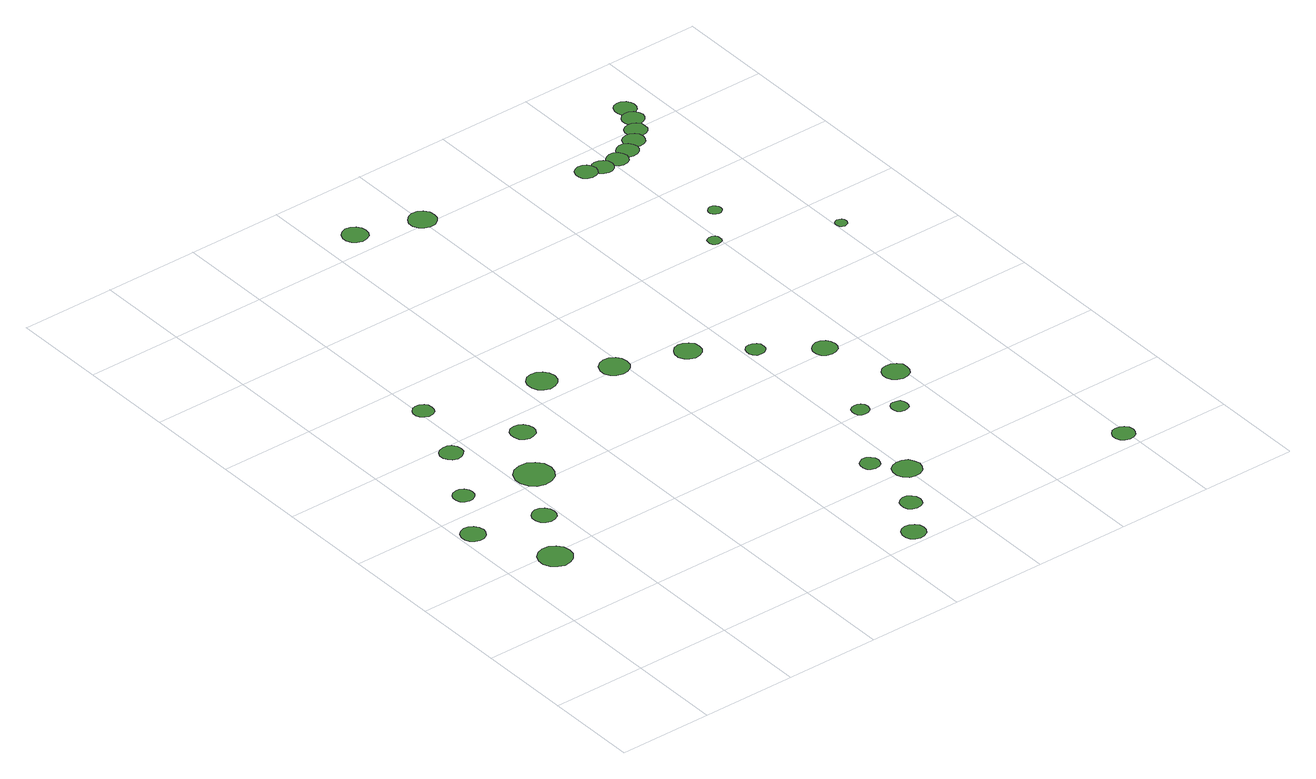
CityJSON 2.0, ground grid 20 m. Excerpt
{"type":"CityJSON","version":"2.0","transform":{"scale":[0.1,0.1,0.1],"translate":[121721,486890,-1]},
"CityObjects":{
"tree1":{"type":"SolitaryVegetationObject","attributes":{"function":"something"},"geometry":[{"type":"MultiSurface","lod":"1","boundaries":[[[0,1,2,3,4,5,6,7,8,9,10,11,12,13,14]]]}]},
"tree2":{"type":"SolitaryVegetationObject","attributes":{"function":"something"},"geometry":[{"type":"MultiSurface","lod":"1","boundaries":[[[15,16,17,18,19,20,21,22,23,24,25,26,27,28,29]]]}]},
"tree3":{"type":"SolitaryVegetationObject","attributes":{"function":"something"},"geometry":[{"type":"MultiSurface","lod":"1","boundaries":[[[30,31,32,33,34,35,36,37,38,39,40,41,42,43,44]]]}]},
"tree4":{"type":"SolitaryVegetationObject","attributes":{"function":"something"},"geometry":[{"type":"MultiSurface","lod":"1","boundaries":[[[45,46,47,48,49,50,51,52,53,54,55,56,57,58,59]]]}]},
"tree5":{"type":"SolitaryVegetationObject","attributes":{"function":"something"},"geometry":[{"type":"MultiSurface","lod":"1","boundaries":[[[60,61,62,63,64,65,66,67,68,69,70,71,72,73,74]]]}]},
"tree6":{"type":"SolitaryVegetationObject","attributes":{"function":"something"},"geometry":[{"type":"MultiSurface","lod":"1","boundaries":[[[75,76,77,78,79,80,81,82,83,84,85,86,87,88,89]]]}]},
"tree7":{"type":"SolitaryVegetationObject","attributes":{"function":"something"},"geometry":[{"type":"MultiSurface","lod":"1","boundaries":[[[90,91,92,93,94,95,96,97,98,99,100,101,102,103,104]]]}]},
"tree8":{"type":"SolitaryVegetationObject","attributes":{"function":"something"},"geometry":[{"type":"MultiSurface","lod":"1","boundaries":[[[105,106,107,108,109,110,111,112,113,114,115,116,117,118,119]]]}]},
"tree9":{"type":"SolitaryVegetationObject","attributes":{"function":"something"},"geometry":[{"type":"MultiSurface","lod":"1","boundaries":[[[120,121,122,123,124,125,126,127,128,129,130,131,132,133,134]]]}]},
"tree10":{"type":"SolitaryVegetationObject","attributes":{"function":"something"},"geometry":[{"type":"MultiSurface","lod":"1","boundaries":[[[135,136,137,138,139,140,141,142,143,144,145,146,147,148,149]]]}]},
"tree11":{"type":"SolitaryVegetationObject","attributes":{"function":"something"},"geometry":[{"type":"MultiSurface","lod":"1","boundaries":[[[150,151,152,153,154,155,156,157,158,159,160,161,162,163,164]]]}]},
"tree12":{"type":"SolitaryVegetationObject","attributes":{"function":"something"},"geometry":[{"type":"MultiSurface","lod":"1","boundaries":[[[165,166,167,168,169,170,171,172,173,174,175,176,177,178,179]]]}]},
"tree13":{"type":"SolitaryVegetationObject","attributes":{"function":"something"},"geometry":[{"type":"MultiSurface","lod":"1","boundaries":[[[180,181,182,183,184,185,186,187,188,189,190,191,192,193,194]]]}]},
"tree14":{"type":"SolitaryVegetationObject","attributes":{"function":"something"},"geometry":[{"type":"MultiSurface","lod":"1","boundaries":[[[195,196,197,198,199,200,201,202,203,204,205,206,207,208,209]]]}]},
"tree15":{"type":"SolitaryVegetationObject","attributes":{"function":"something"},"geometry":[{"type":"MultiSurface","lod":"1","boundaries":[[[210,211,212,213,214,215,216,217,218,219,220,221,222,223,224]]]}]},
"tree16":{"type":"SolitaryVegetationObject","attributes":{"function":"something"},"geometry":[{"type":"MultiSurface","lod":"1","boundaries":[[[225,226,227,228,229,230,231,232,233,234,235,236,237,238,239]]]}]},
"tree17":{"type":"SolitaryVegetationObject","attributes":{"function":"something"},"geometry":[{"type":"MultiSurface","lod":"1","boundaries":[[[240,241,242,243,244,245,246,247,248,249,250,251,252,253,254]]]}]},
"tree18":{"type":"SolitaryVegetationObject","attributes":{"function":"something"},"geometry":[{"type":"MultiSurface","lod":"1","boundaries":[[[255,256,257,258,259,260,261,262,263,264,265,266,267,268,269]]]}]},
"tree19":{"type":"SolitaryVegetationObject","attributes":{"function":"something"},"geometry":[{"type":"MultiSurface","lod":"1","boundaries":[[[270,271,272,273,274,275,276,277,278,279,280,281,282,283,284]]]}]},
"tree20":{"type":"SolitaryVegetationObject","attributes":{"function":"something"},"geometry":[{"type":"MultiSurface","lod":"1","boundaries":[[[285,286,287,288,289,290,291,292,293,294,295,296,297,298,299]]]}]},
"tree21":{"type":"SolitaryVegetationObject","attributes":{"function":"something"},"geometry":[{"type":"MultiSurface","lod":"1","boundaries":[[[300,301,302,303,304,305,306,307,308,309,310,311,312,313,314]]]}]},
"tree22":{"type":"SolitaryVegetationObject","attributes":{"function":"something"},"geometry":[{"type":"MultiSurface","lod":"1","boundaries":[[[315,316,317,318,319,320,321,322,323,324,325,326,327,328,329]]]}]},
"tree23":{"type":"SolitaryVegetationObject","attributes":{"function":"something"},"geometry":[{"type":"MultiSurface","lod":"1","boundaries":[[[330,331,332,333,334,335,336,337,338,339,340,341,342,343,344]]]}]},
"tree24":{"type":"SolitaryVegetationObject","attributes":{"function":"something"},"geometry":[{"type":"MultiSurface","lod":"1","boundaries":[[[345,346,347,348,349,350,351,352,353,354,355,356,357,358,359]]]}]},
"tree25":{"type":"SolitaryVegetationObject","attributes":{"function":"something"},"geometry":[{"type":"MultiSurface","lod":"1","boundaries":[[[360,361,362,363,364,365,366,367,368,369,370,371,372,373,374]]]}]},
"tree26":{"type":"SolitaryVegetationObject","attributes":{"function":"something"},"geometry":[{"type":"MultiSurface","lod":"1","boundaries":[[[375,376,377,378,379,380,381,382,383,384,385,386,387,388,389]]]}]},
"tree27":{"type":"SolitaryVegetationObject","attributes":{"function":"something"},"geometry":[{"type":"MultiSurface","lod":"1","boundaries":[[[390,391,392,393,394,395,396,397,398,399,400,401,402,403,404]]]}]},
"tree28":{"type":"SolitaryVegetationObject","attributes":{"function":"something"},"geometry":[{"type":"MultiSurface","lod":"1","boundaries":[[[405,406,407,408,409,410,411,412,413,414,415,416,417,418,419]]]}]},
"tree29":{"type":"SolitaryVegetationObject","attributes":{"function":"something"},"geometry":[{"type":"MultiSurface","lod":"1","boundaries":[[[420,421,422,423,424,425,426,427,428,429,430,431,432,433,434]]]}]},
"tree30":{"type":"SolitaryVegetationObject","attributes":{"function":"something"},"geometry":[{"type":"MultiSurface","lod":"1","boundaries":[[[435,436,437,438,439,440,441,442,443,444,445,446,447,448,449]]]}]},
"tree31":{"type":"SolitaryVegetationObject","attributes":{"function":"something"},"geometry":[{"type":"MultiSurface","lod":"1","boundaries":[[[450,451,452,453,454,455,456,457,458,459,460,461,462,463,464]]]}]},
"tree32":{"type":"SolitaryVegetationObject","attributes":{"function":"something"},"geometry":[{"type":"MultiSurface","lod":"1","boundaries":[[[465,466,467,468,469,470,471,472,473,474,475,476,477,478,479]]]}]},
"tree33":{"type":"SolitaryVegetationObject","attributes":{"function":"something"},"geometry":[{"type":"MultiSurface","lod":"1","boundaries":[[[480,481,482,483,484,485,486,487,488,489,490,491,492,493,494]]]}]},
"tree34":{"type":"SolitaryVegetationObject","attributes":{"function":"something"},"geometry":[{"type":"MultiSurface","lod":"1","boundaries":[[[495,496,497,498,499,500,501,502,503,504,505,506,507,508,509]]]}]}
},
"vertices":[
[56,543,10],[53,553,10],[47,562,10],[38,567,10],[28,568,10],[18,565,10],[10,558,10],[6,548,10],[6,538,10],[10,528,10],[18,521,10],[28,518,10],[38,519,10],[47,524,10],[53,533,10],
[140,389,10],[137,403,10],[128,415,10],[116,422,10],[101,423,10],[88,419,10],[77,409,10],[71,396,10],[71,382,10],[77,368,10],[88,359,10],[101,354,10],[116,356,10],[128,363,10],[137,375,10],
[117,654,10],[116,662,10],[110,670,10],[102,674,10],[94,675,10],[85,672,10],[78,666,10],[75,658,10],[75,649,10],[78,641,10],[85,635,10],[94,632,10],[102,633,10],[110,638,10],[116,645,10],
[198,508,10],[196,518,10],[190,527,10],[181,532,10],[171,533,10],[162,530,10],[154,523,10],[150,514,10],[150,503,10],[154,494,10],[162,488,10],[171,484,10],[181,485,10],[190,490,10],[196,499,10],
[190,779,10],[188,788,10],[182,797,10],[174,801,10],[164,802,10],[154,799,10],[147,793,10],[143,784,10],[143,774,10],[147,765,10],[154,759,10],[164,755,10],[174,757,10],[182,762,10],[188,769,10],
[284,626,10],[280,642,10],[270,656,10],[256,664,10],[239,666,10],[223,661,10],[211,650,10],[204,634,10],[204,618,10],[211,602,10],[223,591,10],[239,586,10],[256,588,10],[270,596,10],[280,610,10],
[232,920,10],[231,929,10],[226,936,10],[218,940,10],[209,941,10],[201,938,10],[194,932,10],[191,924,10],[191,916,10],[194,908,10],[201,902,10],[209,899,10],[218,900,10],[226,904,10],[231,911,10],
[339,749,10],[337,759,10],[331,768,10],[322,773,10],[312,774,10],[302,771,10],[294,764,10],[290,754,10],[290,744,10],[294,734,10],[302,727,10],[312,724,10],[322,725,10],[331,730,10],[337,739,10],
[707,33,10],[705,43,10],[699,51,10],[690,56,10],[680,57,10],[671,54,10],[663,48,10],[659,38,10],[659,28,10],[663,19,10],[671,12,10],[680,9,10],[690,10,10],[699,15,10],[705,24,10],
[478,858,10],[475,871,10],[468,881,10],[457,887,10],[444,888,10],[432,885,10],[423,876,10],[418,865,10],[418,852,10],[423,840,10],[432,832,10],[444,828,10],[457,830,10],[468,836,10],[475,846,10],
[761,112,10],[759,121,10],[754,128,10],[746,133,10],[737,134,10],[728,131,10],[721,125,10],[718,117,10],[718,107,10],[721,99,10],[728,93,10],[737,90,10],[746,91,10],[754,96,10],[759,103,10],
[614,811,10],[611,823,10],[604,833,10],[593,839,10],[581,841,10],[569,837,10],[559,828,10],[554,817,10],[554,804,10],[559,793,10],[569,785,10],[581,781,10],[593,782,10],[604,788,10],[611,798,10],
[779,261,10],[778,269,10],[773,276,10],[766,280,10],[757,281,10],[749,278,10],[743,273,10],[740,265,10],[740,257,10],[743,249,10],[749,244,10],[757,241,10],[766,242,10],[773,246,10],[778,253,10],
[833,204,10],[830,216,10],[823,226,10],[812,232,10],[800,233,10],[789,229,10],[779,221,10],[774,210,10],[774,198,10],[779,187,10],[789,178,10],[800,175,10],[812,176,10],[823,182,10],[830,192,10],
[501,1456,10],[499,1466,10],[493,1475,10],[483,1481,10],[472,1482,10],[462,1478,10],[454,1471,10],[449,1461,10],[449,1450,10],[454,1440,10],[462,1433,10],[472,1429,10],[483,1431,10],[493,1436,10],[499,1445,10],
[751,765,10],[749,776,10],[742,785,10],[732,791,10],[721,792,10],[710,789,10],[702,781,10],[697,771,10],[697,760,10],[702,749,10],[710,742,10],[721,738,10],[732,739,10],[742,745,10],[749,754,10],
[874,412,10],[873,419,10],[868,425,10],[862,428,10],[854,429,10],[848,427,10],[842,422,10],[839,415,10],[839,408,10],[842,401,10],[848,396,10],[854,394,10],[862,395,10],[868,398,10],[873,404,10],
[633,1416,10],[631,1427,10],[624,1437,10],[614,1443,10],[602,1444,10],[591,1440,10],[582,1432,10],[577,1422,10],[577,1410,10],[582,1399,10],[591,1391,10],[602,1388,10],[614,1389,10],[624,1395,10],[631,1404,10],
[938,374,10],[937,382,10],[933,388,10],[926,391,10],[919,392,10],[912,390,10],[907,385,10],[904,378,10],[904,371,10],[907,364,10],[912,359,10],[919,357,10],[926,358,10],[933,361,10],[937,367,10],
[846,690,10],[845,698,10],[840,704,10],[833,708,10],[825,709,10],[817,707,10],[811,701,10],[808,694,10],[808,686,10],[811,679,10],[817,673,10],[825,671,10],[833,672,10],[840,676,10],[845,682,10],
[956,612,10],[954,623,10],[948,631,10],[939,636,10],[929,637,10],[919,634,10],[911,627,10],[907,618,10],[907,607,10],[911,598,10],[919,591,10],[929,588,10],[939,589,10],[948,594,10],[954,602,10],
[1014,469,10],[1012,480,10],[1005,489,10],[995,494,10],[984,495,10],[973,492,10],[965,485,10],[960,474,10],[960,463,10],[965,453,10],[973,445,10],[984,442,10],[995,443,10],[1005,448,10],[1012,458,10],
[1217,42,10],[1215,51,10],[1209,59,10],[1201,63,10],[1192,64,10],[1183,62,10],[1176,55,10],[1172,47,10],[1172,38,10],[1176,29,10],[1183,23,10],[1192,20,10],[1201,21,10],[1209,25,10],[1215,33,10],
[1005,1020,10],[1004,1026,10],[1001,1031,10],[996,1034,10],[990,1034,10],[984,1032,10],[980,1029,10],[978,1023,10],[978,1018,10],[980,1012,10],[984,1008,10],[990,1007,10],[996,1007,10],[1001,1010,10],[1004,1015,10],
[967,1348,10],[965,1357,10],[959,1365,10],[951,1369,10],[942,1370,10],[933,1367,10],[926,1361,10],[922,1352,10],[922,1343,10],[926,1335,10],[933,1328,10],[942,1325,10],[951,1327,10],[959,1331,10],[965,1339,10],
[1001,1341,10],[999,1350,10],[993,1358,10],[985,1362,10],[976,1363,10],[967,1360,10],[960,1354,10],[956,1346,10],[956,1336,10],[960,1328,10],[967,1322,10],[976,1319,10],[985,1320,10],[993,1324,10],[999,1332,10],
[1068,1098,10],[1067,1103,10],[1064,1108,10],[1059,1111,10],[1053,1112,10],[1048,1110,10],[1043,1106,10],[1041,1101,10],[1041,1095,10],[1043,1090,10],[1048,1086,10],[1053,1084,10],[1059,1085,10],[1064,1088,10],[1067,1092,10],
[1038,1344,10],[1036,1353,10],[1031,1361,10],[1023,1365,10],[1014,1366,10],[1005,1363,10],[998,1357,10],[994,1349,10],[994,1339,10],[998,1331,10],[1005,1325,10],[1014,1322,10],[1023,1323,10],[1031,1327,10],[1036,1335,10],
[1072,1355,10],[1070,1364,10],[1064,1372,10],[1056,1376,10],[1047,1377,10],[1038,1374,10],[1031,1368,10],[1027,1360,10],[1027,1350,10],[1031,1342,10],[1038,1335,10],[1047,1333,10],[1056,1334,10],[1064,1338,10],[1070,1346,10],
[1226,918,10],[1225,923,10],[1222,927,10],[1218,929,10],[1213,930,10],[1208,928,10],[1204,925,10],[1202,920,10],[1202,915,10],[1204,910,10],[1208,907,10],[1213,905,10],[1218,906,10],[1222,908,10],[1225,913,10],
[1102,1374,10],[1100,1383,10],[1094,1390,10],[1086,1395,10],[1077,1396,10],[1068,1393,10],[1061,1387,10],[1057,1378,10],[1057,1369,10],[1061,1360,10],[1068,1354,10],[1077,1351,10],[1086,1352,10],[1094,1357,10],[1100,1365,10],
[1126,1399,10],[1125,1408,10],[1119,1416,10],[1111,1420,10],[1102,1421,10],[1093,1418,10],[1086,1412,10],[1082,1404,10],[1082,1394,10],[1086,1386,10],[1093,1380,10],[1102,1377,10],[1111,1378,10],[1119,1382,10],[1125,1390,10],
[1146,1431,10],[1144,1440,10],[1138,1448,10],[1130,1453,10],[1121,1454,10],[1112,1451,10],[1105,1444,10],[1101,1436,10],[1101,1427,10],[1105,1418,10],[1112,1412,10],[1121,1409,10],[1130,1410,10],[1138,1415,10],[1144,1422,10],
[1155,1467,10],[1153,1476,10],[1148,1483,10],[1139,1488,10],[1130,1489,10],[1121,1486,10],[1114,1480,10],[1111,1471,10],[1111,1462,10],[1114,1454,10],[1121,1447,10],[1130,1444,10],[1139,1445,10],[1148,1450,10],[1153,1458,10]
]}
